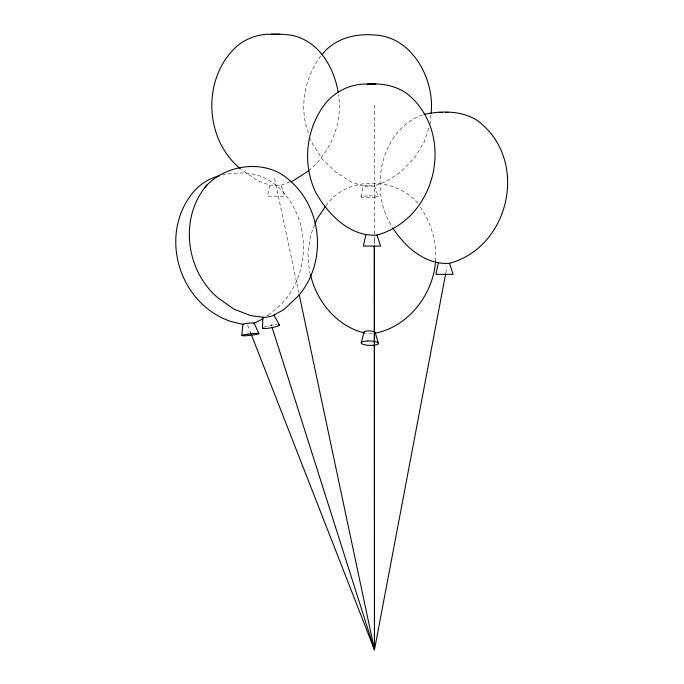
<?xml version="1.0" encoding="UTF-8"?>
<svg xmlns="http://www.w3.org/2000/svg" width="684" height="684" viewBox="0 0 684 684"><rect width="100%" height="100%" fill="white"/><g stroke="black" fill="none" stroke-linecap="round" stroke-linejoin="round"><path stroke-width="0.51" stroke-dasharray="3.42 2.56" d="M430.022 124.385L431.023 114.168M435.58 261.185C437.033 241.708 430.783 221.873 419.54 205.952M445.806 272.976L447.003 266.674M360.998 196.915L363.238 185.886M269.889 185.176L267.487 196.18L284.724 196.18L281.124 185.176L269.889 185.176L258.03 180.875L240.93 169.367M428.731 128.284L424.2 141.939L414.624 157.765L400.542 172.035L385.622 181.782L374.268 185.886M314.785 224.643L310.51 235.484L307.894 253.251L309.399 271.18L310.057 273.207M320.762 55.934C304.551 77.882 298.651 108.038 308.723 133.773M325.875 205.884C346.292 175.702 396.241 176.275 418.471 204.191M308.629 170.838C330.483 152.498 343.18 122.923 338.383 94.469M268.196 315.273L279.833 305.774C311.288 274.652 311.34 219.641 279.799 188.562C273.173 182.354 265.383 177.378 256.603 174.89C245.445 171.769 233.663 172.89 222.437 175.018M422.396 114.878C379.808 130.396 368.556 191.486 392.283 226.985M281.124 185.176L289.033 182.312M363.418 186.031L351.867 182.235L335.528 171.992L322.284 159.004L312.246 143.435L310.485 138.604M247.625 325.139L250.729 333.082M374.473 185.732L378.226 196.684M271.061 324.148L271.702 326.183M274.592 178.558L298.737 292.453M374.208 239.682L374.208 245.026M374.473 105.191L374.473 244.008M263.725 327.311A8.618 1.206 -10.9 0 1 277.063 324.567M266.982 315.546A5.617 0.787 -10.9 0 1 268.41 315.247M372.233 333.724A5.617 1.436 1.8 0 1 365.487 333.245M367.462 185.244L366.102 185.33A5.617 0.598 -0.8 0 0 365.581 186.339A5.617 0.598 -0.8 0 0 374.379 185.834A5.617 0.598 -0.8 0 0 367.462 185.244M367.47 195.949L365.384 196.069A8.618 0.915 -0.8 0 0 364.589 197.616A8.618 0.915 -0.8 0 0 378.081 196.847A8.618 0.915 -0.8 0 0 367.47 195.949"/><path stroke-width="1.03" d="M262.536 328.149L262.827 317.094A5.617 0.787 -10.9 0 0 265.52 317.282L266.846 317.119A5.617 0.787 -10.9 0 0 273.856 315.033L279.465 324.986M431.117 113.142C434.896 78.6 411.477 35.628 373.293 34.944C354.466 33.422 334.091 38.979 322.155 54.489M241.785 335.545L242.931 324.336M435.58 261.185C433.16 294.18 408.716 326.576 375.482 333.117M445.609 274.027L374.473 649.8L250.729 333.082M365.76 235.074L363.358 246.078L380.595 246.078L376.995 235.074C349.875 237.049 327.354 213.801 315.392 191.7C302.123 163.348 306.013 128.541 325.199 103.823C335.16 91.22 350.969 83.636 367.026 84.089C382.065 83.012 398.114 85.757 409.793 95.94C455.459 136.877 436.076 218.76 376.995 235.074M438.29 263.331L435.896 274.335L453.124 274.335L449.533 263.331C425.773 265.11 404.706 246.941 392.83 227.857M361.229 342.864L363.974 332.168M315.17 223.659L317.119 218.735L325.293 206.722M205.824 186.322C179.165 218.94 186.048 270.89 217.82 297.728L234.125 309.236L250.9 315.632L263.528 317.367M205.961 186.159C226.293 163.912 266.196 158.799 289.118 179.969C322.848 208.252 327.243 262.887 298.198 296.044L284.065 309.442L273.651 315.281M204.55 187.843L207.175 184.714M308.629 170.838L292.983 180.875L290.016 181.953M253.935 323.216L263.075 318.812M449.533 263.331C511.025 246.445 529.134 158.44 477.218 120.444C461.58 110.526 441.599 110.637 424.071 114.408M219.521 175.745C210.125 178.114 201.498 183.227 194.872 190.289C157.508 232.38 177.823 303.405 230.67 321.412L243.153 324.438A5.617 0.487 -6.4 0 1 245.624 323.6L246.958 323.404A5.617 0.487 -6.4 0 1 254.097 323.07L258.911 333.612M338.152 92.417C334.596 70.589 322.438 47.281 301.105 38.244C290.315 33.225 278.311 34.405 266.803 34.285C256.004 34.995 245.402 39.082 237.091 46.05C201.968 77.54 203.9 138.767 240.204 168.632M375.73 84.089L367.026 84.089M445.652 112.527L448.259 112.356M271.155 34.2L279.859 34.2M439.564 112.356L442.172 112.527M364.538 332.988C336.93 326.379 316.41 301.353 310.382 274.216M272.027 327.2L374.473 649.8L374.473 246.146M375.2 332.586L378.449 343.505M299.173 294.539L374.473 649.8L374.216 246.095M278.379 324.575A8.618 1.206 -10.9 0 1 277.653 326.071A8.618 1.206 -10.9 0 1 268.709 328.183L266.674 328.44A8.618 1.206 -10.9 0 1 262.853 327.773M364.119 332.544A5.617 1.436 1.8 0 1 366.94 331.03L368.317 330.936A5.617 1.436 1.8 0 1 375.054 332.21M247.959 334.125L245.915 334.433A8.618 0.744 -6.4 0 0 245.582 335.733A8.618 0.744 -6.4 0 0 258.808 333.749A8.618 0.744 -6.4 0 0 247.959 334.125M367.881 340.974L365.778 341.119A8.618 2.206 1.8 0 0 364.666 344.804A8.618 2.206 1.8 0 0 378.269 343.881A8.618 2.206 1.8 0 0 367.881 340.974"/></g></svg>
